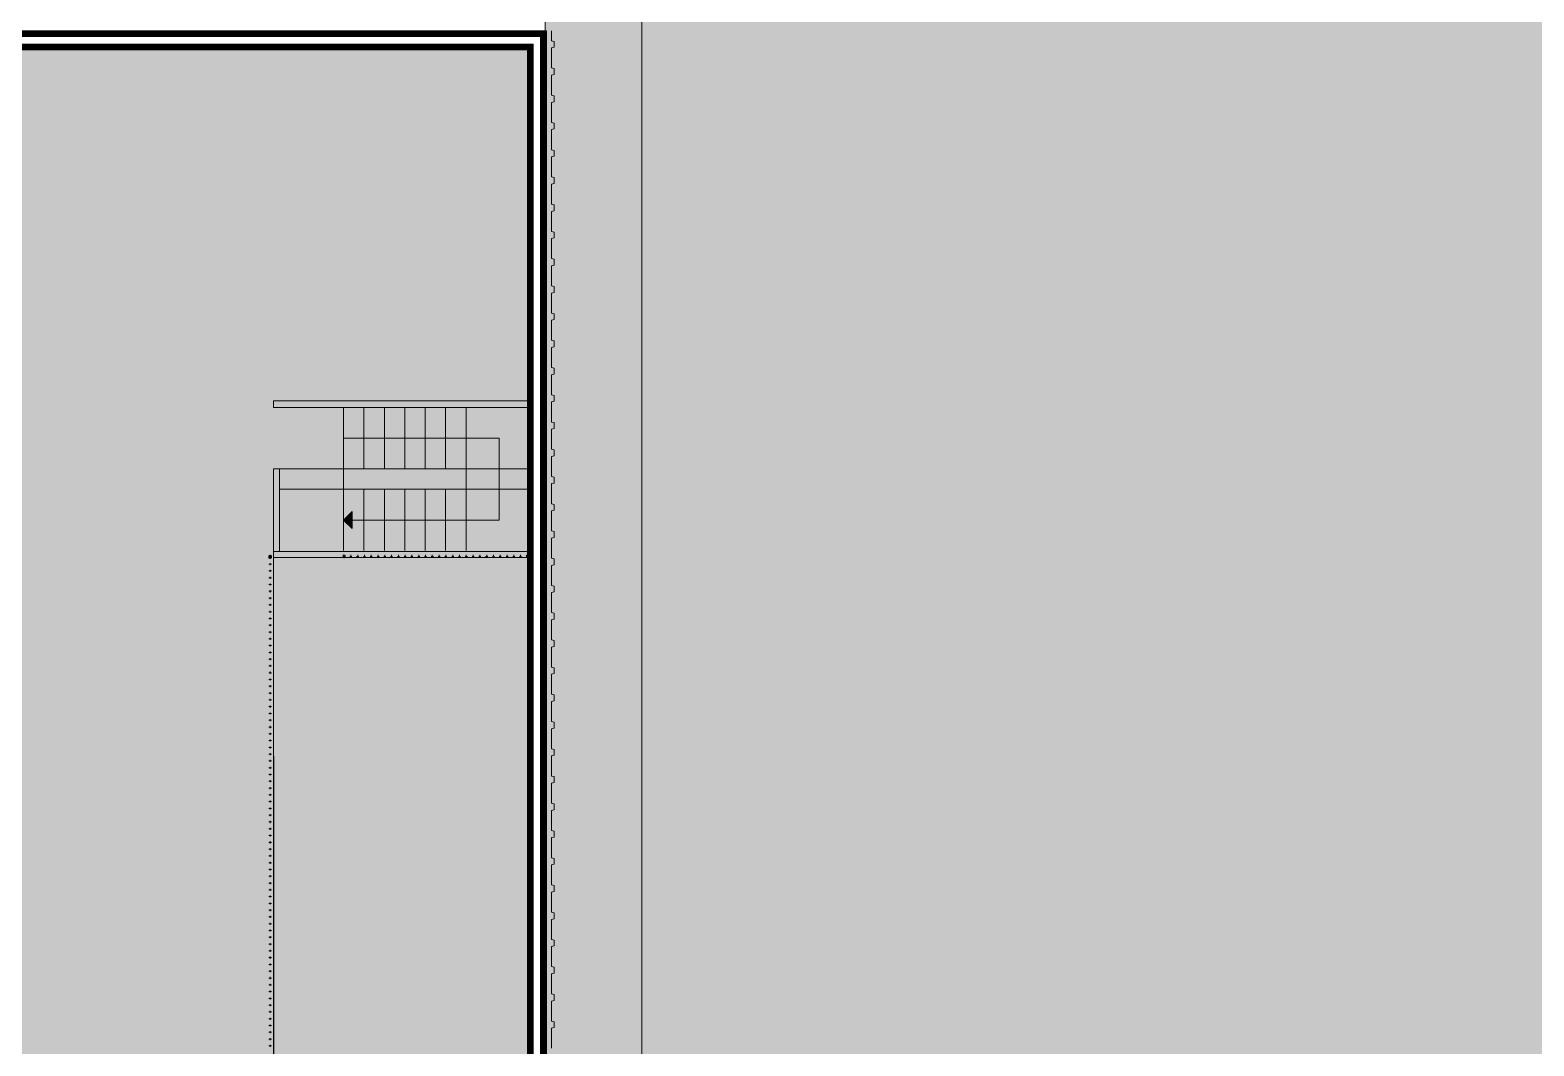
# Model space of a CAD drawing. Header units: millimetres. Extents: x 141848 to 1648660, y -465012 to -151356.
# Drawn here: x 406493 to 428572, y -246328 to -231406 of the extents above; entities that cross this region are included whole.
import ezdxf

# ---------------------------------------------------------------- set-up
doc = ezdxf.new("R2010")
doc.units = ezdxf.units.MM
doc.header["$MEASUREMENT"] = 0
doc.linetypes.add('Points tirets', pattern=[335.138881, 176.388884, -88.194442, 0, -70.555556])
doc.linetypes.add('Wipeout_Contour', pattern=[1000, 0, -1000])
for name, color, linetype in [('ASSIETTE', 7, 'Continuous'), ('Intérieur - Agencement', 7, 'Continuous'), ('Sols_ Dalles', 7, 'Continuous'), ('Structure - Murs extérieurs', 7, 'Continuous')]:
    doc.layers.add(name, color=color, linetype=linetype)
pattern_1 = [(45, (0, 175), (-55.684659, 55.684659), [0, -52.5, 0, -78.75]), (110, (175, 175), (74.000794, 26.934086), [0, -38.5, 0, -66.5])]
pattern_2 = [(45, (0, 0), (-7.07106781, 7.07106781), [])]

# ---------------------------------------------------------------- blocks, each defined once
blk = doc.blocks.new('Dalle_7_1', base_point=(381560, -259411))
at = {"layer": 'Sols_ Dalles', "linetype": 'Continuous', "lineweight": 0, "true_color": 0x3f3f3f}
blk.add_hatch(color=250, dxfattribs=at).paths.add_polyline_path([(381560, -259411), (414075, -259411), (414075, -231416), (381560, -231416)])
at = {"layer": 'Sols_ Dalles', "color": 250, "linetype": 'Continuous', "lineweight": 5, "true_color": 0x1f1f1f, "flags": 128}
blk.add_lwpolyline([(381560, -259411), (414075, -259411), (414075, -231416), (381560, -231416)], close=True, dxfattribs=at)
blk = doc.blocks.new('Dalle_14_1', base_point=(413795, -239151))
at = {"layer": 'Sols_ Dalles', "linetype": 'Continuous', "lineweight": 0, "true_color": 0x2e271c}
blk.add_hatch(color=250, dxfattribs=at).paths.add_polyline_path([(413795, -239151), (410068, -239151), (410083, -256651), (406581, -256635), (406581, -259131), (413795, -259131)])
at = {"layer": 'Sols_ Dalles', "color": 250, "linetype": 'Continuous', "lineweight": 5, "true_color": 0x1f1f1f, "flags": 128}
blk.add_lwpolyline([(413795, -239151), (410068, -239151), (410083, -256651), (406581, -256635), (406581, -259131), (413795, -259131)], close=True, dxfattribs=at)
blk = doc.blocks.new('Mur_40_1', base_point=(381560, -231416))
at = {"color": 254, "linetype": 'Wipeout_Contour', "lineweight": 0, "ltscale": 1423060.791317181}
blk.add_wipeout([(414060, -231431), (414075, -231431), (414075, -231416)], dxfattribs=at)
at = {"linetype": 'Continuous', "lineweight": 5, "true_color": 0x5f5f5f}
h = blk.add_hatch(dxfattribs=at)
h.set_pattern_fill('Enduit_0001', color=251, style=0, pattern_type=2)
h.set_pattern_definition(pattern_1)
h.paths.add_polyline_path([(414060, -231431), (414075, -231431), (414075, -231416)])
at = {"color": 254, "linetype": 'Wipeout_Contour', "lineweight": 0, "ltscale": 1423049.137424198}
blk.add_wipeout([(413990, -231501), (414060, -231501), (414060, -231431)], dxfattribs=at)
at = {"linetype": 'Continuous', "lineweight": 5, "true_color": 0x5f5f5f}
h = blk.add_hatch(dxfattribs=at)
h.set_pattern_fill('Briques_terre_cuite__int_97', color=251, style=0, pattern_type=2)
h.set_pattern_definition(pattern_2)
h.paths.add_polyline_path([(413990, -231501), (414060, -231501), (414060, -231431)])
at = {"color": 254, "linetype": 'Wipeout_Contour', "lineweight": 0, "ltscale": 1422972.498438612}
blk.add_wipeout([(413880, -231611), (413990, -231611), (413990, -231501)], dxfattribs=at)
at = {"color": 254, "linetype": 'Wipeout_Contour', "lineweight": 0, "ltscale": 1423040.76453783}
blk.add_wipeout([(414060, -231416), (414060, -231431), (414075, -231416)], dxfattribs=at)
at = {"color": 254, "linetype": 'Wipeout_Contour', "lineweight": 0, "ltscale": 1422755.098246954}
blk.add_wipeout([(413795, -231696), (413810, -231696), (413810, -231681)], dxfattribs=at)
at = {"linetype": 'Continuous', "lineweight": 5, "true_color": 0x5f5f5f}
h = blk.add_hatch(dxfattribs=at)
h.set_pattern_fill('Enduit_0001', color=251, style=0, pattern_type=2)
h.set_pattern_definition(pattern_1)
h.paths.add_polyline_path([(414060, -231416), (414060, -231431), (414075, -231416)])
h = blk.add_hatch(dxfattribs=at)
h.set_pattern_fill('Enduit_0001', color=251, style=0, pattern_type=2)
h.set_pattern_definition(pattern_1)
h.paths.add_polyline_path([(413795, -231696), (413810, -231696), (413810, -231681)])
at = {"color": 254, "linetype": 'Wipeout_Contour', "lineweight": 0, "ltscale": 1841226.01734208}
blk.add_wipeout([(381575, -231416), (381575, -231431), (414060, -231431), (414060, -231416)], dxfattribs=at)
at = {"color": 254, "linetype": 'Wipeout_Contour', "lineweight": 0, "ltscale": 1422841.502303036}
blk.add_wipeout([(413810, -231681), (413880, -231681), (413880, -231611)], dxfattribs=at)
at = {"linetype": 'Continuous', "lineweight": 5, "true_color": 0x5f5f5f}
h = blk.add_hatch(dxfattribs=at)
h.set_pattern_fill('Enduit_0001', color=251, style=0, pattern_type=2)
h.set_pattern_definition(pattern_1)
h.paths.add_polyline_path([(381575, -231416), (381575, -231431), (414060, -231431), (414060, -231416)])
h = blk.add_hatch(dxfattribs=at)
h.set_pattern_fill('Briques_terre_cuite__int_97', color=251, style=0, pattern_type=2)
h.set_pattern_definition(pattern_2)
h.paths.add_polyline_path([(413810, -231681), (413880, -231681), (413880, -231611)])
at = {"color": 254, "linetype": 'Wipeout_Contour', "lineweight": 0, "ltscale": 1422954.263854521}
blk.add_wipeout([(413990, -231431), (413990, -231501), (414060, -231431)], dxfattribs=at)
at = {"linetype": 'Continuous', "lineweight": 5, "true_color": 0x5f5f5f}
h = blk.add_hatch(dxfattribs=at)
h.set_pattern_fill('Briques_terre_cuite__int_97', color=251, style=0, pattern_type=2)
h.set_pattern_definition(pattern_2)
h.paths.add_polyline_path([(413990, -231431), (413990, -231501), (414060, -231431)])
at = {"color": 254, "linetype": 'Wipeout_Contour', "lineweight": 0, "ltscale": 1841309.077523186}
blk.add_wipeout([(381645, -231431), (381645, -231501), (413990, -231501), (413990, -231431)], dxfattribs=at)
at = {"linetype": 'Continuous', "lineweight": 5, "true_color": 0x5f5f5f}
h = blk.add_hatch(dxfattribs=at)
h.set_pattern_fill('Briques_terre_cuite__int_97', color=251, style=0, pattern_type=2)
h.set_pattern_definition(pattern_2)
h.paths.add_polyline_path([(381645, -231431), (381645, -231501), (413990, -231501), (413990, -231431)])
at = {"color": 254, "linetype": 'Wipeout_Contour', "lineweight": 0, "ltscale": 1422823.180193774}
blk.add_wipeout([(413880, -231501), (413880, -231611), (413990, -231501)], dxfattribs=at)
at = {"color": 7, "linetype": 'Continuous', "lineweight": 5}
blk.add_line((414060, -231501), (414060, -231431), dxfattribs=at)
at = {"color": 7, "linetype": 'Continuous', "lineweight": 5, "flags": 128}
blk.add_lwpolyline([(414075, -231416), (414075, -231431)], dxfattribs=at)
at = {"color": 254, "linetype": 'Wipeout_Contour', "lineweight": 0, "ltscale": 1841486.389359068}
blk.add_wipeout([(381755, -231501), (381755, -231611), (413880, -231611), (413880, -231501)], dxfattribs=at)
at = {"color": 7, "linetype": 'Continuous', "lineweight": 5}
for p, q in [((413990, -231431), (381645, -231431)), ((414060, -231431), (413990, -231431))]:
    blk.add_line(p, q, dxfattribs=at)
at = {"color": 7, "linetype": 'Continuous', "lineweight": 5, "flags": 128}
blk.add_lwpolyline([(414075, -231416), (381560, -231416)], dxfattribs=at)
at = {"color": 254, "linetype": 'Wipeout_Contour', "lineweight": 0, "ltscale": 1422735.066047025}
blk.add_wipeout([(413795, -231696), (413810, -231681), (413795, -231681)], dxfattribs=at)
at = {"linetype": 'Continuous', "lineweight": 5, "true_color": 0x5f5f5f}
h = blk.add_hatch(dxfattribs=at)
h.set_pattern_fill('Enduit_0001', color=251, style=0, pattern_type=2)
h.set_pattern_definition(pattern_1)
h.paths.add_polyline_path([(413795, -231696), (413810, -231681), (413795, -231681)])
at = {"color": 254, "linetype": 'Wipeout_Contour', "lineweight": 0, "ltscale": 1841750.25433915}
blk.add_wipeout([(381840, -231696), (413795, -231696), (413795, -231681), (381840, -231681)], dxfattribs=at)
at = {"linetype": 'Continuous', "lineweight": 5, "true_color": 0x5f5f5f}
h = blk.add_hatch(dxfattribs=at)
h.set_pattern_fill('Enduit_0001', color=251, style=0, pattern_type=2)
h.set_pattern_definition(pattern_1)
h.paths.add_polyline_path([(381840, -231696), (413795, -231696), (413795, -231681), (381840, -231681)])
at = {"color": 254, "linetype": 'Wipeout_Contour', "lineweight": 0, "ltscale": 1422746.614128449}
blk.add_wipeout([(413810, -231681), (413880, -231611), (413810, -231611)], dxfattribs=at)
at = {"linetype": 'Continuous', "lineweight": 5, "true_color": 0x5f5f5f}
h = blk.add_hatch(dxfattribs=at)
h.set_pattern_fill('Briques_terre_cuite__int_97', color=251, style=0, pattern_type=2)
h.set_pattern_definition(pattern_2)
h.paths.add_polyline_path([(413810, -231681), (413880, -231611), (413810, -231611)])
at = {"color": 7, "linetype": 'Continuous', "lineweight": 5}
blk.add_line((413990, -231611), (413990, -231501), dxfattribs=at)
at = {"color": 254, "linetype": 'Wipeout_Contour', "lineweight": 0, "ltscale": 1841665.173025668}
blk.add_wipeout([(381825, -231681), (413810, -231681), (413810, -231611), (381825, -231611)], dxfattribs=at)
at = {"linetype": 'Continuous', "lineweight": 5, "true_color": 0x5f5f5f}
h = blk.add_hatch(dxfattribs=at)
h.set_pattern_fill('Briques_terre_cuite__int_97', color=251, style=0, pattern_type=2)
h.set_pattern_definition(pattern_2)
h.paths.add_polyline_path([(381825, -231681), (413810, -231681), (413810, -231611), (381825, -231611)])
at = {"color": 7, "linetype": 'Continuous', "lineweight": 5}
for p, q in [((413880, -231501), (381755, -231501)), ((413990, -231501), (413880, -231501)), ((413810, -231611), (381825, -231611)), ((381825, -231681), (413810, -231681)), ((413880, -231611), (413810, -231611)), ((413810, -231696), (413810, -231681)), ((413880, -231681), (413880, -231611))]:
    blk.add_line(p, q, dxfattribs=at)
at = {"color": 7, "linetype": 'Continuous', "lineweight": 5, "flags": 128}
blk.add_lwpolyline([(381840, -231696), (413795, -231696)], dxfattribs=at)
blk = doc.blocks.new('Mur_41_1', base_point=(414075, -231416))
at = {"color": 254, "linetype": 'Wipeout_Contour', "lineweight": 0, "ltscale": 1925923.485196703}
blk.add_wipeout([(414060, -231431), (414060, -259396), (414075, -259396), (414075, -231431)], dxfattribs=at)
at = {"linetype": 'Continuous', "lineweight": 5, "true_color": 0x5f5f5f}
h = blk.add_hatch(dxfattribs=at)
h.set_pattern_fill('Enduit_0001', color=251, style=0, pattern_type=2)
h.set_pattern_definition(pattern_1)
h.paths.add_polyline_path([(414060, -231431), (414060, -259396), (414075, -259396), (414075, -231431)])
at = {"color": 254, "linetype": 'Wipeout_Contour', "lineweight": 0, "ltscale": 1925771.253348534}
blk.add_wipeout([(413990, -231501), (413990, -259326), (414060, -259326), (414060, -231501)], dxfattribs=at)
at = {"linetype": 'Continuous', "lineweight": 5, "true_color": 0x5f5f5f}
h = blk.add_hatch(dxfattribs=at)
h.set_pattern_fill('Briques_terre_cuite__int_97', color=251, style=0, pattern_type=2)
h.set_pattern_definition(pattern_2)
h.paths.add_polyline_path([(413990, -231501), (413990, -259326), (414060, -259326), (414060, -231501)])
at = {"color": 254, "linetype": 'Wipeout_Contour', "lineweight": 0, "ltscale": 1925452.23250223}
blk.add_wipeout([(413880, -231611), (413880, -259216), (413990, -259216), (413990, -231611)], dxfattribs=at)
at = {"color": 7, "linetype": 'Continuous', "lineweight": 5}
for p, q in [((414060, -231501), (414060, -231431)), ((414060, -259326), (414060, -231501))]:
    blk.add_line(p, q, dxfattribs=at)
at = {"color": 7, "linetype": 'Continuous', "lineweight": 5, "flags": 128}
blk.add_lwpolyline([(414075, -259411), (414075, -231431)], dxfattribs=at)
at = {"color": 254, "linetype": 'Wipeout_Contour', "lineweight": 0, "ltscale": 1924989.197201438}
blk.add_wipeout([(413795, -231696), (413795, -259131), (413810, -259131), (413810, -231696)], dxfattribs=at)
at = {"linetype": 'Continuous', "lineweight": 5, "true_color": 0x5f5f5f}
h = blk.add_hatch(dxfattribs=at)
h.set_pattern_fill('Enduit_0001', color=251, style=0, pattern_type=2)
h.set_pattern_definition(pattern_1)
h.paths.add_polyline_path([(413795, -231696), (413795, -259131), (413810, -259131), (413810, -231696)])
at = {"color": 254, "linetype": 'Wipeout_Contour', "lineweight": 0, "ltscale": 1925136.672860661}
blk.add_wipeout([(413810, -231681), (413810, -259146), (413880, -259146), (413880, -231681)], dxfattribs=at)
at = {"linetype": 'Continuous', "lineweight": 5, "true_color": 0x5f5f5f}
h = blk.add_hatch(dxfattribs=at)
h.set_pattern_fill('Briques_terre_cuite__int_97', color=251, style=0, pattern_type=2)
h.set_pattern_definition(pattern_2)
h.paths.add_polyline_path([(413810, -231681), (413810, -259146), (413880, -259146), (413880, -231681)])
at = {"color": 7, "linetype": 'Continuous', "lineweight": 5}
for p, q in [((413990, -231611), (413990, -231501)), ((413810, -231696), (413810, -231681)), ((413810, -231696), (413810, -259146)), ((413880, -231681), (413880, -231611)), ((413880, -259146), (413880, -231681)), ((413990, -259216), (413990, -231611))]:
    blk.add_line(p, q, dxfattribs=at)
at = {"color": 7, "linetype": 'Continuous', "lineweight": 5, "flags": 128}
blk.add_lwpolyline([(413795, -231696), (413795, -259131)], dxfattribs=at)
blk = doc.blocks.new('Garde-corps_1_1')
at = {"color": 7, "linetype": 'Continuous', "lineweight": 5}
for p, q in [((410038, -239251), (409998, -239251)), ((410018, -239266), (410018, -239236)), ((410038, -239351), (409998, -239351)), ((410038, -239450), (409998, -239450)), ((410038, -239550), (409998, -239550)), ((410018, -239366), (410018, -239336)), ((410018, -239465), (410018, -239435)), ((410018, -239565), (410018, -239535)), ((410038, -239650), (409998, -239650)), ((410038, -239749), (409998, -239749)), ((410018, -239665), (410018, -239635)), ((410018, -239764), (410018, -239734)), ((410038, -239849), (409998, -239849)), ((410038, -239949), (409998, -239949)), ((410018, -239864), (410018, -239834)), ((410018, -239964), (410018, -239934)), ((410038, -240048), (409998, -240048)), ((410038, -240148), (409998, -240148)), ((410018, -240063), (410018, -240033)), ((410018, -240163), (410018, -240133)), ((410038, -240248), (409998, -240248)), ((410038, -240347), (409998, -240347)), ((410018, -240263), (410018, -240233)), ((410018, -240362), (410018, -240332)), ((410018, -240462), (410018, -240432)), ((410038, -240447), (409998, -240447)), ((410038, -240547), (409998, -240547)), ((410038, -240646), (409998, -240646)), ((410018, -240562), (410018, -240532)), ((410018, -240661), (410018, -240631)), ((410038, -240746), (409998, -240746)), ((410038, -240845), (409998, -240845)), ((410018, -240761), (410018, -240731)), ((410018, -240860), (410018, -240830)), ((410038, -240945), (409998, -240945)), ((410038, -241045), (409998, -241045)), ((410018, -240960), (410018, -240930)), ((410018, -241060), (410018, -241030)), ((410038, -241144), (409998, -241144)), ((410038, -241244), (409998, -241244)), ((410018, -241159), (410018, -241129)), ((410018, -241259), (410018, -241229)), ((410038, -241344), (409998, -241344)), ((410038, -241443), (409998, -241443)), ((410018, -241359), (410018, -241329)), ((410018, -241458), (410018, -241428)), ((410018, -241558), (410018, -241528)), ((410038, -241543), (409998, -241543)), ((410038, -241643), (409998, -241643)), ((410038, -241742), (409998, -241742)), ((410018, -241658), (410018, -241628)), ((410018, -241757), (410018, -241727)), ((410038, -241842), (409998, -241842)), ((410038, -241942), (409998, -241942)), ((410018, -241857), (410018, -241827)), ((410018, -241957), (410018, -241927)), ((410038, -242041), (409998, -242041)), ((410038, -242141), (409998, -242141)), ((410018, -242056), (410018, -242026)), ((410018, -242156), (410018, -242126)), ((410038, -242241), (409998, -242241)), ((410038, -242340), (409998, -242340)), ((410018, -242256), (410018, -242226)), ((410018, -242355), (410018, -242325)), ((410018, -242455), (410018, -242425)), ((410038, -242440), (409998, -242440)), ((410038, -242540), (409998, -242540)), ((410038, -242639), (409998, -242639)), ((410018, -242555), (410018, -242525)), ((410018, -242654), (410018, -242624)), ((410038, -242739), (409998, -242739)), ((410038, -242839), (409998, -242839)), ((410018, -242754), (410018, -242724)), ((410018, -242854), (410018, -242824)), ((410038, -242938), (409998, -242938)), ((410038, -243038), (409998, -243038)), ((410018, -242953), (410018, -242923)), ((410018, -243053), (410018, -243023)), ((410038, -243137), (409998, -243137)), ((410038, -243237), (409998, -243237)), ((410018, -243152), (410018, -243122)), ((410018, -243252), (410018, -243222)), ((410038, -243337), (409998, -243337)), ((410038, -243436), (409998, -243436)), ((410018, -243352), (410018, -243322)), ((410018, -243451), (410018, -243421)), ((410018, -243551), (410018, -243521)), ((410038, -243536), (409998, -243536)), ((410038, -243636), (409998, -243636)), ((410038, -243735), (409998, -243735)), ((410018, -243651), (410018, -243621)), ((410018, -243750), (410018, -243720)), ((410038, -243835), (409998, -243835)), ((410038, -243935), (409998, -243935)), ((410018, -243850), (410018, -243820)), ((410018, -243950), (410018, -243920)), ((410038, -244034), (409998, -244034)), ((410038, -244134), (409998, -244134)), ((410018, -244049), (410018, -244019)), ((410018, -244149), (410018, -244119)), ((410038, -244234), (409998, -244234)), ((410038, -244333), (409998, -244333)), ((410018, -244249), (410018, -244219)), ((410018, -244348), (410018, -244318)), ((410038, -244433), (409998, -244433)), ((410038, -244533), (409998, -244533)), ((410038, -244632), (409998, -244632)), ((410018, -244448), (410018, -244418)), ((410018, -244548), (410018, -244518)), ((410018, -244647), (410018, -244617)), ((410038, -244732), (409998, -244732)), ((410038, -244832), (409998, -244832)), ((410018, -244747), (410018, -244717)), ((410018, -244847), (410018, -244817)), ((410038, -244931), (409998, -244931)), ((410038, -245031), (409998, -245031)), ((410018, -244946), (410018, -244916)), ((410018, -245046), (410018, -245016)), ((410038, -245131), (409998, -245131)), ((410038, -245230), (409998, -245230)), ((410018, -245146), (410018, -245116)), ((410018, -245245), (410018, -245215)), ((410038, -245330), (409998, -245330)), ((410038, -245429), (409998, -245429)), ((410018, -245345), (410018, -245315)), ((410018, -245444), (410018, -245414)), ((410018, -245544), (410018, -245514)), ((410038, -245529), (409998, -245529)), ((410038, -245629), (409998, -245629)), ((410038, -245728), (409998, -245728)), ((410018, -245644), (410018, -245614)), ((410018, -245743), (410018, -245713)), ((410038, -245828), (409998, -245828)), ((410038, -245928), (409998, -245928)), ((410018, -245843), (410018, -245813)), ((410018, -245943), (410018, -245913)), ((410038, -246027), (409998, -246027)), ((410038, -246127), (409998, -246127)), ((410018, -246042), (410018, -246012)), ((410018, -246142), (410018, -246112)), ((410038, -246227), (409998, -246227)), ((410038, -246326), (409998, -246326)), ((410018, -246242), (410018, -246212)), ((410018, -246341), (410018, -246311))]:
    blk.add_line(p, q, dxfattribs=at)
at = {"color": 7, "linetype": 'Points tirets', "lineweight": 5}
for p, q in [((410018, -239116), (410018, -239151)), ((410018, -239131), (410018, -239166))]:
    blk.add_line(p, q, dxfattribs=at)
at = {"color": 7, "linetype": 'Continuous', "lineweight": 5, "flags": 128}
for points in [[(409998, -239136), (409998, -239139), (409999, -239142), (410001, -239144), (410003, -239146), (410005, -239148), (410008, -239149), (410011, -239150), (410015, -239151), (410018, -239151), (410022, -239151), (410025, -239150), (410028, -239149), (410031, -239148), (410033, -239146), (410035, -239144), (410037, -239142), (410038, -239139), (410038, -239136), (410038, -239134), (410037, -239131), (410035, -239129), (410033, -239127), (410031, -239125), (410028, -239123), (410025, -239122), (410022, -239122), (410018, -239121), (410015, -239122), (410011, -239122), (410008, -239123), (410005, -239125), (410003, -239127), (410001, -239129), (409999, -239131), (409998, -239134)], [(409998, -239151), (409998, -239154), (409999, -239157), (410001, -239159), (410003, -239161), (410005, -239163), (410008, -239164), (410011, -239165), (410015, -239166), (410018, -239166), (410022, -239166), (410025, -239165), (410028, -239164), (410031, -239163), (410033, -239161), (410035, -239159), (410037, -239157), (410038, -239154), (410038, -239151), (410038, -239149), (410037, -239146), (410035, -239144), (410033, -239142), (410031, -239140), (410028, -239138), (410025, -239137), (410022, -239137), (410018, -239136), (410015, -239137), (410011, -239137), (410008, -239138), (410005, -239140), (410003, -239142), (410001, -239144), (409999, -239146), (409998, -239149)]]:
    blk.add_lwpolyline(points, close=True, dxfattribs=at)
blk = doc.blocks.new('Garde-corps_2_1')
at = {"color": 7, "linetype": 'Points tirets', "lineweight": 5}
for p, q in [((411083, -239136), (411118, -239136)), ((413775, -239136), (413810, -239136))]:
    blk.add_line(p, q, dxfattribs=at)
at = {"color": 7, "linetype": 'Continuous', "lineweight": 5}
for p, q in [((411218, -239136), (411188, -239136)), ((411203, -239116), (411203, -239156)), ((411318, -239136), (411288, -239136)), ((411303, -239116), (411303, -239156)), ((411417, -239136), (411387, -239136)), ((411402, -239116), (411402, -239156)), ((411517, -239136), (411487, -239136)), ((411502, -239116), (411502, -239156)), ((411617, -239136), (411587, -239136)), ((411602, -239116), (411602, -239156)), ((411716, -239136), (411686, -239136)), ((411701, -239116), (411701, -239156)), ((411816, -239136), (411786, -239136)), ((411801, -239116), (411801, -239156)), ((411916, -239136), (411886, -239136)), ((411901, -239116), (411901, -239156)), ((412015, -239136), (411985, -239136)), ((412000, -239116), (412000, -239156)), ((412115, -239136), (412085, -239136)), ((412100, -239116), (412100, -239156)), ((412215, -239136), (412185, -239136)), ((412200, -239116), (412200, -239156)), ((412314, -239136), (412284, -239136)), ((412299, -239116), (412299, -239156)), ((412414, -239136), (412384, -239136)), ((412399, -239116), (412399, -239156)), ((412514, -239136), (412484, -239136)), ((412499, -239116), (412499, -239156)), ((412613, -239136), (412583, -239136)), ((412598, -239116), (412598, -239156)), ((412713, -239136), (412683, -239136)), ((412698, -239116), (412698, -239156)), ((412813, -239136), (412783, -239136)), ((412798, -239116), (412798, -239156)), ((412913, -239136), (412883, -239136)), ((412898, -239116), (412898, -239156)), ((413012, -239136), (412982, -239136)), ((412997, -239116), (412997, -239156)), ((413112, -239136), (413082, -239136)), ((413097, -239116), (413097, -239156)), ((413212, -239136), (413182, -239136)), ((413197, -239116), (413197, -239156)), ((413311, -239136), (413281, -239136)), ((413296, -239116), (413296, -239156)), ((413411, -239136), (413381, -239136)), ((413396, -239116), (413396, -239156)), ((413511, -239136), (413481, -239136)), ((413496, -239116), (413496, -239156)), ((413610, -239136), (413580, -239136)), ((413595, -239116), (413595, -239156)), ((413710, -239136), (413680, -239136)), ((413695, -239116), (413695, -239156))]:
    blk.add_line(p, q, dxfattribs=at)
at = {"color": 7, "linetype": 'Continuous', "lineweight": 5, "flags": 128}
for points in [[(411103, -239156), (411106, -239156), (411109, -239155), (411111, -239154), (411113, -239152), (411115, -239149), (411116, -239146), (411117, -239143), (411118, -239140), (411118, -239136), (411118, -239133), (411117, -239130), (411116, -239126), (411115, -239124), (411113, -239121), (411111, -239119), (411109, -239118), (411106, -239117), (411103, -239116), (411101, -239117), (411098, -239118), (411096, -239119), (411094, -239121), (411092, -239124), (411090, -239126), (411089, -239130), (411089, -239133), (411088, -239136), (411089, -239140), (411089, -239143), (411090, -239146), (411092, -239149), (411094, -239152), (411096, -239154), (411098, -239155), (411101, -239156)], [(413795, -239156), (413797, -239156), (413800, -239155), (413802, -239154), (413804, -239152), (413806, -239149), (413808, -239146), (413809, -239143), (413809, -239140), (413810, -239136), (413809, -239133), (413809, -239130), (413808, -239126), (413806, -239124), (413804, -239121), (413802, -239119), (413800, -239118), (413797, -239117), (413795, -239116), (413792, -239117), (413789, -239118), (413787, -239119), (413785, -239121), (413783, -239124), (413782, -239126), (413780, -239130), (413780, -239133), (413780, -239136), (413780, -239140), (413780, -239143), (413782, -239146), (413783, -239149), (413785, -239152), (413787, -239154), (413789, -239155), (413792, -239156)]]:
    blk.add_lwpolyline(points, close=True, dxfattribs=at)
blk = doc.blocks.new('Tôle profilée 25_12')
at = {"color": 7, "linetype": 'Continuous', "lineweight": 5}
for p, q in [((0, 14947.225), (0, 14800)), ((0, 14800), (0, 14652.775)), ((0, 14652.775), (-38, 14643.25)), ((-38, 14643.25), (-38, 14556.75)), ((-38, 14556.75), (0, 14547.225)), ((0, 14547.225), (0, 14400)), ((0, 14400), (0, 14252.775)), ((0, 14252.775), (-38, 14243.25)), ((-38, 14243.25), (-38, 14156.75)), ((-38, 14156.75), (0, 14147.225)), ((0, 14147.225), (0, 14000)), ((0, 14000), (0, 13852.775)), ((0, 13852.775), (-38, 13843.25)), ((-38, 13843.25), (-38, 13756.75)), ((-38, 13756.75), (0, 13747.225)), ((0, 13747.225), (0, 13600)), ((0, 13600), (0, 13452.775)), ((0, 13452.775), (-38, 13443.25)), ((-38, 13443.25), (-38, 13356.75)), ((-38, 13356.75), (0, 13347.225)), ((0, 13347.225), (0, 13200)), ((0, 13052.775), (-38, 13043.25)), ((-38, 13043.25), (-38, 12956.75)), ((0, 13200), (0, 13052.775)), ((-38, 12956.75), (0, 12947.225)), ((0, 12947.225), (0, 12800)), ((0, 12652.775), (-38, 12643.25)), ((-38, 12643.25), (-38, 12556.75)), ((0, 12800), (0, 12652.775)), ((-38, 12556.75), (0, 12547.225)), ((0, 12547.225), (0, 12400)), ((0, 12400), (0, 12252.775)), ((0, 12252.775), (-38, 12243.25)), ((-38, 12243.25), (-38, 12156.75)), ((-38, 12156.75), (0, 12147.225)), ((0, 12147.225), (0, 12000)), ((0, 12000), (0, 11852.775)), ((0, 11852.775), (-38, 11843.25)), ((-38, 11843.25), (-38, 11756.75)), ((-38, 11756.75), (0, 11747.225)), ((0, 11747.225), (0, 11600)), ((0, 11600), (0, 11452.775)), ((0, 11452.775), (-38, 11443.25)), ((-38, 11443.25), (-38, 11356.75)), ((-38, 11356.75), (0, 11347.225)), ((0, 11347.225), (0, 11200)), ((0, 11052.775), (-38, 11043.25)), ((-38, 11043.25), (-38, 10956.75)), ((0, 11200), (0, 11052.775)), ((-38, 10956.75), (0, 10947.225)), ((0, 10947.225), (0, 10800)), ((0, 10652.775), (-38, 10643.25)), ((-38, 10643.25), (-38, 10556.75)), ((0, 10800), (0, 10652.775)), ((-38, 10556.75), (0, 10547.225)), ((0, 10547.225), (0, 10400)), ((0, 10400), (0, 10252.775)), ((0, 10252.775), (-38, 10243.25)), ((-38, 10243.25), (-38, 10156.75)), ((-38, 10156.75), (0, 10147.225)), ((0, 10147.225), (0, 10000)), ((0, 10000), (0, 9852.775)), ((0, 9852.775), (-38, 9843.25)), ((-38, 9843.25), (-38, 9756.75)), ((-38, 9756.75), (0, 9747.225)), ((0, 9747.225), (0, 9600)), ((0, 9600), (0, 9452.775)), ((0, 9452.775), (-38, 9443.25)), ((-38, 9443.25), (-38, 9356.75)), ((-38, 9356.75), (0, 9347.225)), ((0, 9347.225), (0, 9200)), ((0, 9052.775), (-38, 9043.25)), ((0, 9200), (0, 9052.775)), ((-38, 9043.25), (-38, 8956.75)), ((-38, 8956.75), (0, 8947.225)), ((0, 8947.225), (0, 8800)), ((0, 8652.775), (-38, 8643.25)), ((-38, 8643.25), (-38, 8556.75)), ((0, 8800), (0, 8652.775)), ((-38, 8556.75), (0, 8547.225)), ((0, 8547.225), (0, 8400)), ((0, 8400), (0, 8252.775)), ((0, 8252.775), (-38, 8243.25)), ((-38, 8243.25), (-38, 8156.75)), ((-38, 8156.75), (0, 8147.225)), ((0, 8147.225), (0, 8000)), ((0, 8000), (0, 7852.775)), ((0, 7852.775), (-38, 7843.25)), ((-38, 7843.25), (-38, 7756.75)), ((-38, 7756.75), (0, 7747.225)), ((0, 7747.225), (0, 7600)), ((0, 7600), (0, 7452.775)), ((0, 7452.775), (-38, 7443.25)), ((-38, 7443.25), (-38, 7356.75)), ((-38, 7356.75), (0, 7347.225)), ((0, 7347.225), (0, 7200)), ((0, 7200), (0, 7052.775)), ((0, 7052.775), (-38, 7043.25)), ((-38, 7043.25), (-38, 6956.75)), ((-38, 6956.75), (0, 6947.225)), ((0, 6947.225), (0, 6800)), ((0, 6652.775), (-38, 6643.25)), ((-38, 6643.25), (-38, 6556.75)), ((0, 6800), (0, 6652.775)), ((-38, 6556.75), (0, 6547.225)), ((0, 6547.225), (0, 6400)), ((0, 6252.775), (-38, 6243.25)), ((-38, 6243.25), (-38, 6156.75)), ((0, 6400), (0, 6252.775)), ((-38, 6156.75), (0, 6147.225)), ((0, 6147.225), (0, 6000)), ((0, 6000), (0, 5852.775)), ((0, 5852.775), (-38, 5843.25)), ((-38, 5843.25), (-38, 5756.75)), ((-38, 5756.75), (0, 5747.225)), ((0, 5747.225), (0, 5600)), ((0, 5600), (0, 5452.775)), ((0, 5452.775), (-38, 5443.25)), ((-38, 5443.25), (-38, 5356.75)), ((-38, 5356.75), (0, 5347.225)), ((0, 5347.225), (0, 5200)), ((0, 5200), (0, 5052.775)), ((0, 5052.775), (-38, 5043.25)), ((-38, 5043.25), (-38, 4956.75)), ((-38, 4956.75), (0, 4947.225)), ((0, 4947.225), (0, 4800)), ((0, 4652.775), (-38, 4643.25)), ((-38, 4643.25), (-38, 4556.75)), ((0, 4800), (0, 4652.775)), ((-38, 4556.75), (0, 4547.225)), ((0, 4547.225), (0, 4400)), ((0, 4252.775), (-38, 4243.25)), ((-38, 4243.25), (-38, 4156.75)), ((0, 4400), (0, 4252.775)), ((-38, 4156.75), (0, 4147.225)), ((0, 4147.225), (0, 4000)), ((0, 4000), (0, 3852.775)), ((0, 3852.775), (-38, 3843.25)), ((-38, 3843.25), (-38, 3756.75)), ((-38, 3756.75), (0, 3747.225)), ((0, 3747.225), (0, 3600)), ((0, 3600), (0, 3452.775)), ((0, 3452.775), (-38, 3443.25)), ((-38, 3443.25), (-38, 3356.75)), ((-38, 3356.75), (0, 3347.225)), ((0, 3347.225), (0, 3200)), ((0, 3200), (0, 3052.775)), ((0, 3052.775), (-38, 3043.25)), ((-38, 3043.25), (-38, 2956.75)), ((-38, 2956.75), (0, 2947.225)), ((0, 2947.225), (0, 2800)), ((0, 2652.775), (-38, 2643.25)), ((0, 2800), (0, 2652.775)), ((-38, 2643.25), (-38, 2556.75)), ((-38, 2556.75), (0, 2547.225)), ((0, 2547.225), (0, 2400)), ((0, 2252.775), (-38, 2243.25)), ((-38, 2243.25), (-38, 2156.75)), ((0, 2400), (0, 2252.775)), ((-38, 2156.75), (0, 2147.225)), ((0, 2147.225), (0, 2000)), ((0, 2000), (0, 1852.775)), ((0, 1852.775), (-38, 1843.25)), ((-38, 1843.25), (-38, 1756.75)), ((-38, 1756.75), (0, 1747.225)), ((0, 1747.225), (0, 1600)), ((0, 1600), (0, 1452.775)), ((0, 1452.775), (-38, 1443.25)), ((-38, 1443.25), (-38, 1356.75)), ((-38, 1356.75), (0, 1347.225)), ((0, 1347.225), (0, 1200)), ((0, 1200), (0, 1052.775)), ((0, 1052.775), (-38, 1043.25)), ((-38, 1043.25), (-38, 956.75)), ((-38, 956.75), (0, 947.225)), ((0, 947.225), (0, 800)), ((0, 800), (0, 652.775)), ((0, 652.775), (-38, 643.25)), ((-38, 643.25), (-38, 556.75)), ((-38, 556.75), (0, 547.225)), ((0, 547.225), (0, 400)), ((0, 252.775), (-38, 243.25)), ((-38, 243.25), (-38, 156.75)), ((0, 400), (0, 252.775)), ((-38, 156.75), (0, 147.225)), ((0, 147.225), (0, 0))]:
    blk.add_line(p, q, dxfattribs=at)
blk = doc.blocks.new('Ligne_7_1', base_point=(413381, -238604))
at = {"layer": 'Structure - Murs extérieurs', "linetype": 'Continuous', "lineweight": 5, "true_color": 0x990000}
blk.add_hatch(color=14, dxfattribs=at).paths.add_polyline_path([(411095, -238604), (411220, -238729), (411220, -238479)])
at = {"layer": 'Structure - Murs extérieurs', "color": 14, "linetype": 'Continuous', "lineweight": 5, "true_color": 0x990000}
for p, q in [((411095, -238604), (411220, -238479)), ((411095, -238604), (411220, -238729)), ((411220, -238479), (411220, -238729))]:
    blk.add_line(p, q, dxfattribs=at)
at = {"layer": 'Structure - Murs extérieurs', "color": 8, "linetype": 'Continuous', "lineweight": 5}
blk.add_line((413381, -238604), (411220, -238604), dxfattribs=at)

msp = doc.modelspace()

# ---------------------------------------------------------------- hatches: boundary and pattern name
at = {"linetype": 'Continuous', "lineweight": 0, "true_color": 0x6f6f6f}
h = msp.add_hatch(color=8, dxfattribs=at)
h.paths.add_polyline_path([(360547.961, -275935.042), (360547.961, -295062.571), (487920.34, -293826.868), (487920.34, -270902.734), (487462.568, -270902.734), (472913.119, -271040.575), (472913.119, -163437.635), (371855.719, -163437.635), (371855.719, -271040.575), (371882.482, -271040.57), (371882.665, -272000.514, -0.409427364), (367883.201, -275935.042)])
h.paths.add_polyline_path([(377135.103, -260639.953), (373845.103, -260639.953), (373845.103, -248364.953), (373845.103, -243089.974), (373845.103, -242189.974), (377135.103, -242189.974)], flags=0)
h.paths.add_polyline_path([(415474.561, -260810.571), (380202.952, -260810.571), (380202.952, -230015.57), (380202.952, -193810.571), (380202.952, -171995.57), (431505.799, -171995.57), (464309.564, -171995.57), (464309.564, -262266.885), (436549.587, -262266.885), (436549.587, -189810.571), (412055.061, -189810.571), (412055.061, -201780.57), (412055.061, -204495.57), (415454.069, -204495.57), (415454.069, -208495.57), (415454.069, -218295.57), (405655.061, -218295.57), (405655.061, -222495.57), (415474.561, -222495.57)], flags=0)
h.paths.add_polyline_path([(381436.562, -269433.913, -0.09031866), (381558.292, -268727.623, -0.201448728), (382612.158, -267592.74, -0.104211445), (383417.525, -267415.055), (384017.498, -267409.371, -0.104044608), (384824.873, -267571.244, -0.238255457), (385983.776, -268953.318, -0.055188622), (386036.355, -269390.334), (386038.45, -269611.438), (386050.565, -270890.267), (385792.102, -271892.761, -0.267949192), (384069.602, -272909.124), (383469.629, -272914.808, -0.193717464), (382078.771, -272370.185, -0.070568756), (381728.183, -271931.262, -0.131652498), (381450.772, -270933.845)], flags=0)
h.paths.add_polyline_path([(392016.505, -273452.052), (392030.007, -267377.824, -0.380556701), (394016.505, -265609.826), (394094.233, -265609.826), (394094.233, -270609.826), (409094.233, -270609.826), (409094.233, -265609.826), (414055.71, -265609.826, -0.414213562), (415555.71, -267109.826), (415555.71, -273660.699, -0.345501612), (413836.804, -275433.432), (394027.271, -275599.002, -0.415791099), (392016.505, -273599.031)], flags=0)
h.paths.add_polyline_path([(424209.612, -271504.083, -0.134473934), (423930.467, -270484.937), (423930.467, -268984.937, -0.414213562), (425930.467, -266984.937), (426530.467, -266984.937, -0.414213562), (428530.467, -268984.937), (428530.467, -270484.937, -0.128820346), (428273.55, -271465.581, -0.270936291), (426530.467, -272484.937), (425930.467, -272484.937, -0.264979997)], flags=0)
h.paths.add_polyline_path([(436562.206, -273329.325), (436569.468, -267730.336, -0.098561509), (436800.237, -266943.721), (436817.2, -266951.545, -0.258849002), (438654.998, -265605.827), (438652.661, -265587.294), (439337.088, -265587.294), (439337.088, -265687.294), (439337.088, -270687.294), (469237.088, -270687.294), (469237.088, -265687.294), (470907.523, -265687.294), (472885.813, -265687.294), (472885.813, -267687.294), (472885.813, -271062.255, 0.001345761), (472885.842, -271073.021), (472896.728, -273095.233, -0.414213562), (470907.523, -275105.97), (462184.053, -275105.97, -0.005188955), (462130.957, -275116.103), (454147.511, -275196.191), (438770.531, -275253.24, -0.386553331), (436572.608, -273475.385, -0.025189219)], flags=0)
at = {"layer": 'Intérieur - Agencement', "linetype": 'Continuous', "lineweight": 5}
msp.add_hatch(color=9, dxfattribs=at).paths.add_polyline_path([(412188.575, -233242.778), (383398.623, -233242.778), (383398.623, -257911.346), (385548.91, -235333.334)])
at = {"layer": 'Sols_ Dalles', "linetype": 'Continuous', "lineweight": 0, "true_color": 0x2e271c}
msp.add_hatch(color=250, dxfattribs=at).paths.add_polyline_path([(380202.952, -171995.57), (380202.952, -230015.57), (380202.952, -260810.571), (415474.561, -260810.571), (415474.561, -260795.571), (415474.561, -258649.982), (415474.561, -258010.558), (415474.561, -222495.57), (405655.061, -222495.57), (405655.061, -218295.57), (415454.069, -218295.57), (415454.069, -204495.57), (412055.061, -204495.57), (412055.061, -201780.57), (412055.061, -189810.571), (436505.061, -189810.571), (436505.061, -253395.57), (436505.061, -253415.571), (437905.061, -253415.571), (437905.061, -253395.57), (437905.061, -188410.571), (410655.061, -188410.571), (410655.061, -200380.57), (410655.061, -205895.57), (414054.069, -205895.57), (414054.069, -216895.57), (404255.061, -216895.57), (404255.061, -223895.57), (414054.069, -223895.57), (414054.069, -258649.982), (414054.069, -259410.571), (382689.741, -259410.571), (381560.201, -259410.571), (381560.201, -231415.57), (381560.201, -173395.57), (462925.553, -173395.57), (462925.553, -253415.571), (464325.553, -253415.571), (464325.553, -171995.57)])
at = {"layer": 'Sols_ Dalles', "linetype": 'Continuous', "lineweight": 0, "true_color": 0x102f29}
msp.add_hatch(color=118, dxfattribs=at).paths.add_polyline_path([(410068.102, -256550.308), (406581.478, -256550.308), (406581.478, -259130.571), (413794.561, -259130.571), (413794.561, -239066.379), (410068.102, -239066.379), (410068.102, -242553.003)])

# ---------------------------------------------------------------- linework, layer by layer
at = {"layer": 'ASSIETTE', "color": 7, "linetype": 'Continuous', "lineweight": 5}
for p, q in [((411094.561, -237851.379), (411094.561, -236951.379)), ((411394.561, -237851.379), (411394.561, -236951.379)), ((411694.561, -237851.379), (411694.561, -236951.379)), ((411994.561, -237851.379), (411994.561, -236951.379)), ((412294.561, -237851.379), (412294.561, -236951.379)), ((412594.561, -237851.379), (412594.561, -236951.379)), ((412894.561, -237851.379), (412894.561, -236951.379)), ((411094.561, -237851.379), (410153.102, -237851.379)), ((411094.561, -238151.379), (411094.561, -237851.379)), ((411094.561, -237851.379), (412894.561, -237851.379)), ((412894.561, -237851.379), (412894.561, -238151.379)), ((411094.561, -238151.379), (410153.102, -238151.379)), ((412894.561, -238151.379), (411094.561, -238151.379)), ((411094.561, -238151.379), (411094.561, -239051.379)), ((411394.561, -238151.379), (411394.561, -239051.379)), ((411694.561, -238151.379), (411694.561, -239051.379)), ((411994.561, -238151.379), (411994.561, -239051.379)), ((412294.561, -238151.379), (412294.561, -239051.379)), ((412594.561, -238151.379), (412594.561, -239051.379)), ((412894.561, -238151.379), (412894.561, -239051.379))]:
    msp.add_line(p, q, dxfattribs=at)
msp.add_lwpolyline([(410068.102, -237851.379), (410153.102, -237851.379), (410153.102, -239066.379), (410068.102, -239066.379)], close=True, dxfattribs=at)
at = {"layer": 'Sols_ Dalles', "color": 250, "linetype": 'Continuous', "lineweight": 5, "true_color": 0x1f1f1f}
for points in [[(414054.069, -223895.57), (414054.069, -258649.982), (414054.069, -259410.571), (382689.741, -259410.571), (381560.201, -259410.571), (381560.201, -231415.57), (381560.201, -173395.57)], [(380202.952, -230015.57), (380202.952, -260810.571), (415474.561, -260810.571), (415474.561, -260795.571), (415474.561, -258649.982), (415474.561, -258010.558), (415474.561, -222495.57)]]:
    msp.add_lwpolyline(points, dxfattribs=at)
at = {"layer": 'Sols_ Dalles', "color": 7, "linetype": 'Continuous', "lineweight": 5, "flags": 128}
msp.add_lwpolyline([(410068.102, -256550.308), (406581.478, -256550.308), (406581.478, -259130.571), (413794.561, -259130.571), (413794.561, -239066.379), (410068.102, -239066.379), (410068.102, -242553.003)], close=True, dxfattribs=at)
at = {"layer": 'Structure - Murs extérieurs', "color": 8, "linetype": 'Continuous', "lineweight": 5}
for p, q in [((411094.561, -237401.379), (413380.772, -237401.379)), ((413380.772, -237401.379), (413380.772, -238604.376))]:
    msp.add_line(p, q, dxfattribs=at)

# ---------------------------------------------------------------- block references
at = {"color": 7, "linetype": 'Continuous', "lineweight": 5}
msp.add_blockref('Garde-corps_1_1', (0, 0), dxfattribs=at)
at = {"layer": 'Sols_ Dalles', "color": 250, "linetype": 'Continuous', "lineweight": 5, "true_color": 0x1f1f1f}
for name, p in [('Dalle_7_1', (381560.201, -259410.571)), ('Dalle_14_1', (413794.561, -239151.379))]:
    msp.add_blockref(name, p, dxfattribs=at)
at = {"layer": 'Structure - Murs extérieurs', "color": 8, "linetype": 'Continuous', "lineweight": 5}
msp.add_blockref('Ligne_7_1', (413380.772, -238604.376), dxfattribs=at)

# ---------------------------------------------------------------- next in the draw order: block references
at = {"color": 7, "lineweight": 5}
msp.add_blockref('Mur_40_1', (381560.201, -231415.57), dxfattribs=at)

# ---------------------------------------------------------------- next in the draw order: block references
msp.add_blockref('Mur_41_1', (414074.561, -231415.57), dxfattribs=at)

# ---------------------------------------------------------------- next in the draw order: linework, layer by layer
at = {"layer": 'ASSIETTE', "color": 7, "linetype": 'Continuous', "lineweight": 5}
for p, q in [((412894.561, -237851.379), (413794.561, -237851.379)), ((412894.561, -238151.379), (413794.561, -238151.379))]:
    msp.add_line(p, q, dxfattribs=at)
msp.add_lwpolyline([(410068.102, -236851.379), (410068.102, -236951.379), (413796.121, -236951.379), (413796.121, -236851.379)], close=True, dxfattribs=at)

# ---------------------------------------------------------------- next in the draw order: block references
at = {"color": 7, "linetype": 'Continuous', "lineweight": 5, "zscale": 1000, "rotation": 180}
msp.add_blockref('Tôle profilée 25_12', (414150.351, -231415.57), dxfattribs=at)
at = {"color": 7, "linetype": 'Continuous', "lineweight": 5}
msp.add_blockref('Garde-corps_2_1', (0, 0), dxfattribs=at)

doc.saveas('drawing.dxf')
